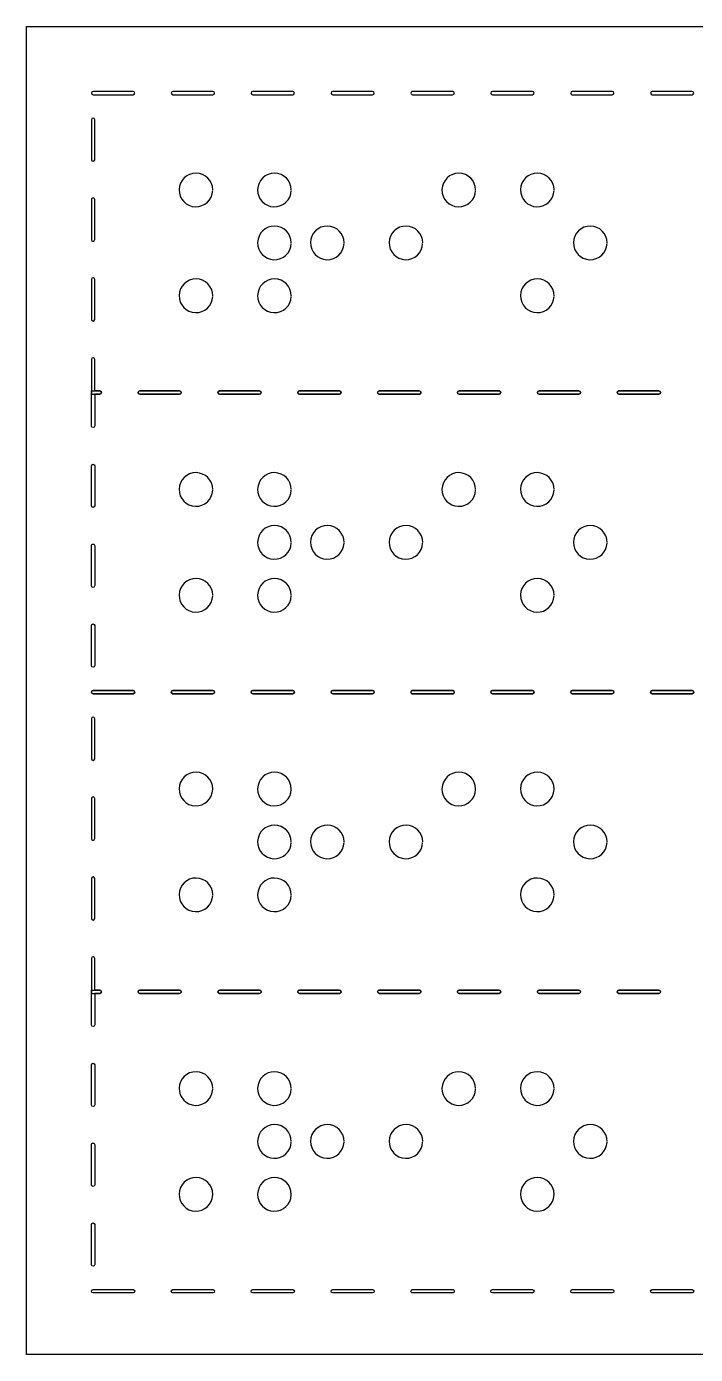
# Model space of a CAD drawing. Extents: x 0 to 168, y 0 to 80.
# Drawn here: x 0.1 to 40.3, y 0.1 to 79.9 of the extents above; entities that cross this region are included whole.
import ezdxf

# ---------------------------------------------------------------- set-up
doc = ezdxf.new("R2010")
doc.units = 0
doc.layers.add('Camada_1', color=7, linetype='CONTINUOUS')

msp = doc.modelspace()

# ---------------------------------------------------------------- linework, layer by layer
at = {"layer": 'Camada_1', "color": 7}
for points in [[(0.1, 79.900002), (167.9, 79.900002), (167.9, 0.1), (0.1, 0.1)], [(4.099622, 74.40037)], [(4.099622, 69.60154)], [(4.099622, 64.80076)], [(4.099621, 59.99996)], [(4.099609, 55.80079)], [(4.099609, 51)], [(4.099609, 46.19922)], [(4.099609, 41.4004)], [(4.099634, 38.40037)], [(4.099634, 33.60154)], [(4.099634, 28.80076)], [(4.099633, 23.99996)], [(4.099622, 19.8008)], [(4.099622, 15)], [(4.099622, 10.19922)], [(4.099622, 5.40039)]]:
    msp.add_lwpolyline(points, close=True, dxfattribs=at)
for points in [[(6.500013, 75.99998), (4.099622, 75.99998)], [(11.300794, 75.99998), (8.900404, 75.99998)], [(16.099622, 75.99998), (13.699232, 75.99998)], [(20.900404, 75.99998), (18.500013, 75.99998)], [(25.699232, 75.99998), (23.300794, 75.99998)], [(30.500013, 75.99998), (28.099622, 75.99998)], [(35.300794, 75.99998), (32.900404, 75.99998)], [(40.099622, 75.99998), (37.699232, 75.99998)], [(4.099622, 75.80078), (6.500013, 75.80078)], [(8.900404, 75.80078), (11.300794, 75.80078)], [(13.699232, 75.80078), (16.099622, 75.80078)], [(18.500013, 75.80078), (20.900404, 75.80078)], [(23.300794, 75.80078), (25.699232, 75.80078)], [(28.099622, 75.80078), (30.500013, 75.80078)], [(32.900404, 75.80078), (35.300794, 75.80078)], [(37.699232, 75.80078), (40.099622, 75.80078)], [(4.000012, 74.30077), (4.000012, 71.90038)], [(4.199232, 71.90038), (4.199232, 74.30077)], [(4.000012, 69.49998), (4.000012, 67.10154)], [(4.199232, 67.10154), (4.199232, 69.49998)], [(4.000012, 64.70116), (4.000012, 62.30077)], [(4.199232, 62.30077), (4.199232, 64.70116)], [(4.000012, 59.90038), (4.000012, 57.80077), (4.500012, 57.80077)], [(4.500012, 57.99997), (4.199231, 57.99997), (4.199231, 59.90036)], [(4, 55.90039), (4, 58), (4.5, 58)], [(4.5, 57.80078), (4.199219, 57.80078), (4.199219, 55.90039)], [(6.900391, 57.99998), (9.300781, 57.99998)], [(9.300781, 57.80078), (6.900391, 57.80078)], [(9.300794, 57.99998), (6.900404, 57.99998)], [(6.900404, 57.80078), (9.300794, 57.80078)], [(11.699219, 57.99998), (14.099609, 57.99998)], [(14.099609, 57.80078), (11.699219, 57.80078)], [(14.099622, 57.99998), (11.699232, 57.99998)], [(11.699232, 57.80078), (14.099622, 57.80078)], [(16.5, 58), (18.900391, 58)], [(18.900391, 57.8008), (16.5, 57.80078)], [(18.900404, 57.99998), (16.500013, 57.99998)], [(16.500013, 57.80078), (18.900404, 57.80078)], [(21.300781, 57.99998), (23.699219, 57.99998)], [(23.699219, 57.80078), (21.300781, 57.80078)], [(23.699232, 57.99998), (21.300794, 57.99998)], [(21.300794, 57.80078), (23.699232, 57.80078)], [(26.099609, 58), (28.5, 58)], [(28.5, 57.8008), (26.099609, 57.80078)], [(28.500013, 57.99998), (26.099622, 57.99998)], [(26.099622, 57.80078), (28.500013, 57.80078)], [(30.900391, 57.99998), (33.300781, 57.99998)], [(33.300781, 57.80078), (30.900391, 57.80078)], [(33.300794, 57.99998), (30.900404, 57.99998)], [(30.900404, 57.80078), (33.300794, 57.80078)], [(35.699219, 57.99998), (38.099609, 57.99998)], [(38.099609, 57.80078), (35.699219, 57.80078)], [(38.099622, 57.99998), (35.699232, 57.99998)], [(35.699232, 57.80078), (38.099622, 57.80078)], [(4, 51.09961), (4, 53.5)], [(4.199219, 53.5), (4.199219, 51.09961)], [(4, 46.30078), (4, 48.69922)], [(4.199219, 48.69922), (4.199219, 46.30078)], [(4, 41.5), (4, 43.90039)], [(4.199219, 43.90039), (4.199219, 41.5)], [(4.099609, 40), (6.5, 40)], [(6.500025, 39.99998), (4.099634, 39.99998)], [(8.900391, 39.99998), (11.300781, 39.99998)], [(11.300806, 39.99998), (8.900416, 39.99998)], [(13.699219, 39.99998), (16.099609, 39.99998)], [(16.099634, 39.99998), (13.699244, 39.99998)], [(18.5, 40), (20.900391, 40)], [(20.900416, 39.99998), (18.500025, 39.99998)], [(23.300781, 39.99998), (25.699219, 39.99998)], [(25.699244, 39.99998), (23.300806, 39.99998)], [(28.099609, 40), (30.5, 40)], [(30.500025, 39.99998), (28.099634, 39.99998)], [(32.900391, 39.99998), (35.300781, 39.99998)], [(35.300806, 39.99998), (32.900416, 39.99998)], [(37.699219, 39.99998), (40.099609, 39.99998)], [(40.099634, 39.99998), (37.699244, 39.99998)], [(6.5, 39.80078), (4.099609, 39.80078)], [(4.099634, 39.80078), (6.500025, 39.80078)], [(11.300781, 39.80078), (8.900391, 39.80078)], [(8.900416, 39.80078), (11.300806, 39.80078)], [(16.099609, 39.80078), (13.699219, 39.80078)], [(13.699244, 39.80078), (16.099634, 39.80078)], [(20.900391, 39.8008), (18.5, 39.80078)], [(18.500025, 39.80078), (20.900416, 39.80078)], [(25.699219, 39.80078), (23.300781, 39.80078)], [(23.300806, 39.80078), (25.699244, 39.80078)], [(30.5, 39.8008), (28.099609, 39.80078)], [(28.099634, 39.80078), (30.500025, 39.80078)], [(35.300781, 39.80078), (32.900391, 39.80078)], [(32.900416, 39.80078), (35.300806, 39.80078)], [(40.099609, 39.80078), (37.699219, 39.80078)], [(37.699244, 39.80078), (40.099634, 39.80078)], [(4.000024, 38.30077), (4.000024, 35.90038)], [(4.199244, 35.90038), (4.199244, 38.30077)], [(4.000024, 33.49998), (4.000024, 31.10154)], [(4.199244, 31.10154), (4.199244, 33.49998)], [(4.000024, 28.70116), (4.000024, 26.30077)], [(4.199244, 26.30077), (4.199244, 28.70116)], [(4.000024, 23.90038), (4.000024, 21.80077), (4.500024, 21.80077)], [(4.500024, 21.99997), (4.199243, 21.99997), (4.199243, 23.90036)], [(4.000012, 19.90038), (4.000012, 21.99999), (4.500012, 21.99999)], [(4.500012, 21.80079), (4.199231, 21.80079), (4.199231, 19.9004)], [(6.900403, 21.99998), (9.300793, 21.99998)], [(9.300793, 21.80078), (6.900403, 21.80078)], [(9.300806, 21.99998), (6.900416, 21.99998)], [(6.900416, 21.80078), (9.300806, 21.80078)], [(11.699231, 21.99998), (14.099621, 21.99998)], [(14.099621, 21.80078), (11.699231, 21.80078)], [(14.099634, 21.99998), (11.699244, 21.99998)], [(11.699244, 21.80078), (14.099634, 21.80078)], [(16.500012, 21.99998), (18.900403, 21.99998)], [(18.900403, 21.80078), (16.500012, 21.80078)], [(18.900416, 21.99998), (16.500025, 21.99998)], [(16.500025, 21.80078), (18.900416, 21.80078)], [(21.300793, 21.99998), (23.699231, 21.99998)], [(23.699231, 21.80078), (21.300793, 21.80078)], [(23.699244, 21.99998), (21.300806, 21.99998)], [(21.300806, 21.80078), (23.699244, 21.80078)], [(26.099621, 21.99998), (28.500012, 21.99998)], [(28.500012, 21.80078), (26.099621, 21.80078)], [(28.500025, 21.99998), (26.099634, 21.99998)], [(26.099634, 21.80078), (28.500025, 21.80078)], [(30.900403, 21.99998), (33.300793, 21.99998)], [(33.300793, 21.80078), (30.900403, 21.80078)], [(33.300806, 21.99998), (30.900416, 21.99998)], [(30.900416, 21.80078), (33.300806, 21.80078)], [(35.699231, 21.99998), (38.099621, 21.99998)], [(38.099621, 21.80078), (35.699231, 21.80078)], [(38.099634, 21.99998), (35.699244, 21.99998)], [(35.699244, 21.80078), (38.099634, 21.80078)], [(4.000012, 15.0996), (4.000012, 17.49999)], [(4.199231, 17.49999), (4.199231, 15.0996)], [(4.000012, 10.30078), (4.000012, 12.69922)], [(4.199231, 12.69922), (4.199231, 10.30078)], [(4.000012, 5.49999), (4.000012, 7.90038)], [(4.199231, 7.90038), (4.199231, 5.49999)], [(4.099622, 3.99998), (6.500012, 3.99998)], [(8.900403, 3.99998), (11.300793, 3.99998)], [(13.699231, 3.99998), (16.099621, 3.99998)], [(18.500012, 3.99998), (20.900403, 3.99998)], [(23.300793, 3.99998), (25.699231, 3.99998)], [(28.099621, 3.99998), (30.500012, 3.99998)], [(32.900403, 3.99998), (35.300793, 3.99998)], [(37.699231, 3.99998), (40.099621, 3.99998)], [(6.500012, 3.80078), (4.099622, 3.80078)], [(11.300793, 3.80078), (8.900403, 3.80078)], [(16.099621, 3.80078), (13.699231, 3.80078)], [(20.900403, 3.80078), (18.500012, 3.80078)], [(25.699231, 3.80078), (23.300793, 3.80078)], [(30.500012, 3.80078), (28.099621, 3.80078)], [(35.300793, 3.80078), (32.900403, 3.80078)], [(40.099621, 3.80078), (37.699231, 3.80078)]]:
    msp.add_lwpolyline(points, dxfattribs=at)
for points in [[(4.099622, 75.99998), (4.044702, 75.999766), (4.000231, 75.9553), (4.000012, 75.90038)], [(4.000012, 75.90038), (4.000231, 75.84546), (4.044702, 75.800994), (4.099622, 75.80078)], [(6.599623, 75.90038), (6.599404, 75.9553), (6.554934, 75.999766), (6.500013, 75.99998)], [(6.500013, 75.80078), (6.554934, 75.800994), (6.599404, 75.84546), (6.599623, 75.90038)], [(8.900404, 75.99998), (8.845484, 75.999766), (8.801013, 75.9553), (8.800794, 75.90038)], [(8.800794, 75.90038), (8.801013, 75.84546), (8.845484, 75.800994), (8.900404, 75.80078)], [(11.400404, 75.90038), (11.400185, 75.9553), (11.355715, 75.999766), (11.300794, 75.99998)], [(11.300794, 75.80078), (11.355715, 75.800994), (11.400185, 75.84546), (11.400404, 75.90038)], [(13.699232, 75.99998), (13.644312, 75.999766), (13.599841, 75.9553), (13.599622, 75.90038)], [(13.599622, 75.90038), (13.599841, 75.84546), (13.644312, 75.800994), (13.699232, 75.80078)], [(16.199232, 75.90038), (16.199013, 75.9553), (16.154542, 75.999766), (16.099622, 75.99998)], [(16.099622, 75.80078), (16.154542, 75.800994), (16.199013, 75.84546), (16.199232, 75.90038)], [(18.500013, 75.99998), (18.445093, 75.999766), (18.400622, 75.9553), (18.400403, 75.90038)], [(18.400403, 75.90038), (18.400622, 75.84546), (18.445093, 75.800994), (18.500013, 75.80078)], [(21.000014, 75.90038), (20.999795, 75.9553), (20.955324, 75.999766), (20.900404, 75.99998)], [(20.900404, 75.80078), (20.955324, 75.800994), (20.999795, 75.84546), (21.000014, 75.90038)], [(23.229214, 75.971389), (23.210133, 75.952677), (23.199336, 75.927105), (23.199232, 75.90038)], [(23.199232, 75.90038), (23.199336, 75.873655), (23.210133, 75.848083), (23.229214, 75.829371)], [(23.300794, 75.99998), (23.274072, 76.000398), (23.248295, 75.990102), (23.229214, 75.971389)], [(23.229214, 75.829371), (23.248295, 75.810658), (23.274072, 75.800362), (23.300794, 75.80078)], [(25.770812, 75.971389), (25.751731, 75.990102), (25.725954, 76.000398), (25.699232, 75.99998)], [(25.699232, 75.80078), (25.725954, 75.800362), (25.751731, 75.810658), (25.770812, 75.829371)], [(25.800794, 75.90038), (25.80069, 75.927105), (25.789893, 75.952677), (25.770812, 75.971389)], [(25.770812, 75.829371), (25.789893, 75.848083), (25.80069, 75.873655), (25.800794, 75.90038)], [(28.099622, 75.99998), (28.044702, 75.999766), (28.000231, 75.9553), (28.000012, 75.90038)], [(28.000012, 75.90038), (28.000231, 75.84546), (28.044702, 75.800994), (28.099622, 75.80078)], [(30.599623, 75.90038), (30.599404, 75.9553), (30.554933, 75.999766), (30.500013, 75.99998)], [(30.500013, 75.80078), (30.554933, 75.800994), (30.599404, 75.84546), (30.599623, 75.90038)], [(32.900404, 75.99998), (32.845484, 75.999766), (32.801013, 75.9553), (32.800794, 75.90038)], [(32.800794, 75.90038), (32.801013, 75.84546), (32.845484, 75.800994), (32.900404, 75.80078)], [(35.400404, 75.90038), (35.400185, 75.9553), (35.355714, 75.999766), (35.300794, 75.99998)], [(35.300794, 75.80078), (35.355714, 75.800994), (35.400185, 75.84546), (35.400404, 75.90038)], [(37.699232, 75.99998), (37.644312, 75.999766), (37.599841, 75.9553), (37.599622, 75.90038)], [(37.599622, 75.90038), (37.599841, 75.84546), (37.644312, 75.800994), (37.699232, 75.80078)], [(40.199232, 75.90038), (40.199013, 75.9553), (40.154542, 75.999766), (40.099622, 75.99998)], [(40.099622, 75.80078), (40.154542, 75.800994), (40.199013, 75.84546), (40.199232, 75.90038)], [(4.099622, 74.40037), (4.044702, 74.400156), (4.000231, 74.35569), (4.000012, 74.30077)], [(4.199232, 74.30077), (4.199013, 74.35569), (4.154543, 74.400156), (4.099622, 74.40037)], [(4.000012, 71.90038), (4.000231, 71.84546), (4.044702, 71.800994), (4.099622, 71.80078)], [(4.099622, 71.80078), (4.154543, 71.800994), (4.199013, 71.84546), (4.199232, 71.90038)], [(10.286598, 71.09176), (9.732707, 71.097021), (9.277993, 70.654299), (9.267491, 70.09953)], [(11.28674, 70.08035), (11.286742, 70.635219), (10.84049, 71.086499), (10.286598, 71.09176)], [(15.006642, 71.09176), (14.45275, 71.097021), (13.998036, 70.654299), (13.987535, 70.09953)], [(16.006783, 70.08035), (16.006786, 70.635219), (15.560534, 71.086499), (15.006642, 71.09176)], [(26.086584, 71.09176), (25.532693, 71.097021), (25.077979, 70.654299), (25.067477, 70.09953)], [(27.086726, 70.08035), (27.086729, 70.635219), (26.640476, 71.086499), (26.086584, 71.09176)], [(30.806599, 71.09176), (30.252708, 71.097021), (29.797994, 70.654299), (29.787492, 70.09953)], [(31.80674, 70.08035), (31.806743, 70.635219), (31.360491, 71.086499), (30.806599, 71.09176)], [(4.028607, 69.571563), (4.009893, 69.552482), (3.999595, 69.526703), (4.000012, 69.49998)], [(4.099622, 69.60154), (4.072896, 69.601439), (4.047322, 69.590644), (4.028607, 69.571563)], [(4.170637, 69.571563), (4.151923, 69.590644), (4.126349, 69.601439), (4.099622, 69.60154)], [(4.199232, 69.49998), (4.199649, 69.526703), (4.189352, 69.552482), (4.170637, 69.571563)], [(9.267491, 70.09953), (9.256988, 69.544763), (9.694617, 69.085091), (10.248308, 69.06931)], [(10.248308, 69.06931), (10.801998, 69.053529), (11.26501, 69.487532), (11.286013, 70.042)], [(13.987535, 70.09953), (13.977032, 69.544763), (14.41466, 69.085091), (14.968351, 69.06931)], [(14.968351, 69.06931), (15.522042, 69.053529), (15.985054, 69.487532), (16.006057, 70.042)], [(25.067477, 70.09953), (25.056974, 69.544762), (25.494603, 69.085091), (26.048294, 69.06931)], [(26.048294, 69.06931), (26.601985, 69.053529), (27.064997, 69.487532), (27.086, 70.042)], [(29.787492, 70.09953), (29.776989, 69.544763), (30.214618, 69.085091), (30.768308, 69.06931)], [(30.768308, 69.06931), (31.321999, 69.053529), (31.785011, 69.487532), (31.806014, 70.042)], [(15.006642, 67.91176), (14.45275, 67.917021), (13.998036, 67.474299), (13.987535, 66.91953)], [(16.006783, 66.90035), (16.006786, 67.455219), (15.560534, 67.906499), (15.006642, 67.91176)], [(18.186634, 67.91176), (17.632743, 67.917021), (17.178029, 67.474299), (17.167527, 66.91953)], [(19.186776, 66.90035), (19.186779, 67.455219), (18.740526, 67.906499), (18.186634, 67.91176)], [(22.906592, 67.91176), (22.352701, 67.917021), (21.897987, 67.474299), (21.887485, 66.91953)], [(23.906733, 66.90035), (23.906736, 67.455219), (23.460484, 67.906499), (22.906592, 67.91176)], [(33.986584, 67.91176), (33.432693, 67.917021), (32.977979, 67.474299), (32.967477, 66.91953)], [(34.986725, 66.90035), (34.986728, 67.455219), (34.540476, 67.906499), (33.986584, 67.91176)], [(4.000012, 67.10154), (3.999595, 67.074817), (4.009893, 67.049038), (4.028607, 67.029957)], [(4.170637, 67.029957), (4.189352, 67.049038), (4.199649, 67.074817), (4.199232, 67.10154)], [(4.028607, 67.029957), (4.047322, 67.010876), (4.072896, 67.000081), (4.099622, 66.99998)], [(4.099622, 66.99998), (4.126349, 67.000081), (4.151923, 67.010876), (4.170637, 67.029957)], [(13.987535, 66.91953), (13.977032, 66.364763), (14.41466, 65.905091), (14.968351, 65.88931)], [(14.968351, 65.88931), (15.522042, 65.873529), (15.985054, 66.307532), (16.006057, 66.862)], [(17.167527, 66.91953), (17.157024, 66.364762), (17.594653, 65.905091), (18.148344, 65.88931)], [(18.148344, 65.88931), (18.702035, 65.873529), (19.165047, 66.307532), (19.18605, 66.862)], [(21.887485, 66.91953), (21.876982, 66.364763), (22.314611, 65.905091), (22.868301, 65.88931)], [(22.868301, 65.88931), (23.421992, 65.873529), (23.885004, 66.307532), (23.906007, 66.862)], [(32.967477, 66.91953), (32.956974, 66.364763), (33.394603, 65.905091), (33.948293, 65.88931)], [(33.948293, 65.88931), (34.501984, 65.873529), (34.964996, 66.307532), (34.985999, 66.862)], [(4.099622, 64.80076), (4.044702, 64.800546), (4.000231, 64.75608), (4.000012, 64.70116)], [(4.199232, 64.70116), (4.199013, 64.75608), (4.154543, 64.800546), (4.099622, 64.80076)], [(10.286598, 64.73175), (9.732707, 64.737011), (9.277993, 64.294289), (9.267491, 63.73952)], [(11.28674, 63.72034), (11.286742, 64.275209), (10.84049, 64.726489), (10.286598, 64.73175)], [(15.006642, 64.73175), (14.45275, 64.737011), (13.998036, 64.294289), (13.987535, 63.73952)], [(16.006783, 63.72034), (16.006786, 64.275209), (15.560534, 64.726489), (15.006642, 64.73175)], [(30.806599, 64.73175), (30.252708, 64.737011), (29.797994, 64.294289), (29.787492, 63.73952)], [(31.80674, 63.72034), (31.806743, 64.275209), (31.360491, 64.726489), (30.806599, 64.73175)], [(9.267491, 63.73952), (9.256988, 63.184753), (9.694617, 62.725081), (10.248308, 62.7093)], [(10.248308, 62.7093), (10.801998, 62.693519), (11.26501, 63.127522), (11.286013, 63.68199)], [(13.987535, 63.73952), (13.977032, 63.184753), (14.41466, 62.725081), (14.968351, 62.7093)], [(14.968351, 62.7093), (15.522042, 62.693519), (15.985054, 63.127522), (16.006057, 63.68199)], [(29.787492, 63.73952), (29.776989, 63.184753), (30.214618, 62.725081), (30.768308, 62.7093)], [(30.768308, 62.7093), (31.321999, 62.693519), (31.785011, 63.127522), (31.806014, 63.68199)], [(4.000012, 62.30077), (4.000231, 62.24585), (4.044702, 62.201384), (4.099622, 62.20117)], [(4.099622, 62.20117), (4.154543, 62.201384), (4.199013, 62.24585), (4.199232, 62.30077)], [(4.099622, 59.99998), (4.044702, 59.999766), (4.000231, 59.9553), (4.000012, 59.90038)], [(4.199231, 59.90036), (4.199012, 59.95528), (4.154542, 59.999746), (4.099621, 59.99996)], [(4.5, 58), (4.55492, 57.999786), (4.59939, 57.95532), (4.599609, 57.9004)], [(4.599609, 57.9004), (4.599401, 57.845472), (4.554928, 57.800994), (4.5, 57.80078)], [(4.599622, 57.90037), (4.599403, 57.95529), (4.554933, 57.999756), (4.500012, 57.99997)], [(4.500012, 57.80077), (4.554933, 57.800984), (4.599403, 57.84545), (4.599622, 57.90037)], [(6.800782, 57.90038), (6.801001, 57.9553), (6.845471, 57.999766), (6.900391, 57.99998)], [(6.900391, 57.80078), (6.845471, 57.800994), (6.801001, 57.84546), (6.800782, 57.90038)], [(6.900404, 57.99998), (6.845484, 57.999766), (6.801013, 57.9553), (6.800794, 57.90038)], [(6.800794, 57.90038), (6.801013, 57.84546), (6.845484, 57.800994), (6.900404, 57.80078)], [(9.300781, 57.99998), (9.355701, 57.999766), (9.400171, 57.9553), (9.40039, 57.90038)], [(9.40039, 57.90038), (9.400171, 57.84546), (9.355701, 57.800994), (9.300781, 57.80078)], [(9.400404, 57.90038), (9.400185, 57.9553), (9.355715, 57.999766), (9.300794, 57.99998)], [(9.300794, 57.80078), (9.355715, 57.800994), (9.400185, 57.84546), (9.400404, 57.90038)], [(11.59961, 57.90038), (11.599829, 57.9553), (11.644299, 57.999766), (11.699219, 57.99998)], [(11.699219, 57.80078), (11.644299, 57.800994), (11.599829, 57.84546), (11.59961, 57.90038)], [(11.699232, 57.99998), (11.644312, 57.999766), (11.599841, 57.9553), (11.599622, 57.90038)], [(11.599622, 57.90038), (11.599841, 57.84546), (11.644312, 57.800994), (11.699232, 57.80078)], [(14.099609, 57.99998), (14.154529, 57.999766), (14.199, 57.9553), (14.199219, 57.90038)], [(14.199219, 57.90038), (14.199, 57.84546), (14.154529, 57.800994), (14.099609, 57.80078)], [(14.199232, 57.90038), (14.199013, 57.9553), (14.154542, 57.999766), (14.099622, 57.99998)], [(14.099622, 57.80078), (14.154542, 57.800994), (14.199013, 57.84546), (14.199232, 57.90038)], [(16.40039, 57.90038), (16.400598, 57.955308), (16.445072, 57.999786), (16.5, 58)], [(16.5, 57.80078), (16.44508, 57.800994), (16.400609, 57.84546), (16.40039, 57.90038)], [(16.500013, 57.99998), (16.445093, 57.999766), (16.400622, 57.9553), (16.400403, 57.90038)], [(16.400403, 57.90038), (16.400622, 57.84546), (16.445093, 57.800994), (16.500013, 57.80078)], [(18.900391, 58), (18.955311, 57.999786), (18.999782, 57.95532), (19.000001, 57.9004)], [(19.000001, 57.9004), (18.999782, 57.84548), (18.955311, 57.801014), (18.900391, 57.8008)], [(19.000014, 57.90038), (18.999795, 57.9553), (18.955324, 57.999766), (18.900404, 57.99998)], [(18.900404, 57.80078), (18.955324, 57.800994), (18.999795, 57.84546), (19.000014, 57.90038)], [(21.199219, 57.90038), (21.199323, 57.927105), (21.21012, 57.952677), (21.229201, 57.971389)], [(21.229201, 57.829371), (21.21012, 57.848083), (21.199323, 57.873655), (21.199219, 57.90038)], [(21.229214, 57.971389), (21.210133, 57.952677), (21.199336, 57.927105), (21.199232, 57.90038)], [(21.199232, 57.90038), (21.199336, 57.873655), (21.210133, 57.848083), (21.229214, 57.829371)], [(21.229201, 57.971389), (21.248282, 57.990102), (21.274059, 58.000398), (21.300781, 57.99998)], [(21.300781, 57.80078), (21.274059, 57.800362), (21.248282, 57.810658), (21.229201, 57.829371)], [(21.300794, 57.99998), (21.274072, 58.000398), (21.248295, 57.990102), (21.229214, 57.971389)], [(21.229214, 57.829371), (21.248295, 57.810658), (21.274072, 57.800362), (21.300794, 57.80078)], [(23.699219, 57.99998), (23.725941, 58.000398), (23.751718, 57.990102), (23.770799, 57.971389)], [(23.770799, 57.829371), (23.751718, 57.810658), (23.725941, 57.800362), (23.699219, 57.80078)], [(23.770812, 57.971389), (23.751731, 57.990102), (23.725954, 58.000398), (23.699232, 57.99998)], [(23.699232, 57.80078), (23.725954, 57.800362), (23.751731, 57.810658), (23.770812, 57.829371)], [(23.770799, 57.971389), (23.78988, 57.952677), (23.800677, 57.927105), (23.800781, 57.90038)], [(23.800781, 57.90038), (23.800677, 57.873655), (23.78988, 57.848083), (23.770799, 57.829371)], [(23.800794, 57.90038), (23.80069, 57.927105), (23.789893, 57.952677), (23.770812, 57.971389)], [(23.770812, 57.829371), (23.789893, 57.848083), (23.80069, 57.873655), (23.800794, 57.90038)], [(26, 57.90039), (26.000214, 57.955314), (26.044685, 57.999786), (26.099609, 58)], [(26.099609, 57.80078), (26.044685, 57.800994), (26.000214, 57.845466), (26, 57.90039)], [(26.099622, 57.99998), (26.044702, 57.999766), (26.000231, 57.9553), (26.000012, 57.90038)], [(26.000012, 57.90038), (26.000231, 57.84546), (26.044702, 57.800994), (26.099622, 57.80078)], [(28.5, 58), (28.55492, 57.999786), (28.599391, 57.95532), (28.59961, 57.9004)], [(28.59961, 57.9004), (28.599391, 57.84548), (28.55492, 57.801014), (28.5, 57.8008)], [(28.599623, 57.90038), (28.599404, 57.9553), (28.554933, 57.999766), (28.500013, 57.99998)], [(28.500013, 57.80078), (28.554933, 57.800994), (28.599404, 57.84546), (28.599623, 57.90038)], [(30.800781, 57.90038), (30.801, 57.9553), (30.845471, 57.999766), (30.900391, 57.99998)], [(30.900391, 57.80078), (30.845471, 57.800994), (30.801, 57.84546), (30.800781, 57.90038)], [(30.900404, 57.99998), (30.845484, 57.999766), (30.801013, 57.9553), (30.800794, 57.90038)], [(30.800794, 57.90038), (30.801013, 57.84546), (30.845484, 57.800994), (30.900404, 57.80078)], [(33.300781, 57.99998), (33.355701, 57.999766), (33.400172, 57.9553), (33.400391, 57.90038)], [(33.400391, 57.90038), (33.400172, 57.84546), (33.355701, 57.800994), (33.300781, 57.80078)], [(33.400404, 57.90038), (33.400185, 57.9553), (33.355714, 57.999766), (33.300794, 57.99998)], [(33.300794, 57.80078), (33.355714, 57.800994), (33.400185, 57.84546), (33.400404, 57.90038)], [(35.599609, 57.90038), (35.599828, 57.9553), (35.644299, 57.999766), (35.699219, 57.99998)], [(35.699219, 57.80078), (35.644299, 57.800994), (35.599828, 57.84546), (35.599609, 57.90038)], [(35.699232, 57.99998), (35.644312, 57.999766), (35.599841, 57.9553), (35.599622, 57.90038)], [(35.599622, 57.90038), (35.599841, 57.84546), (35.644312, 57.800994), (35.699232, 57.80078)], [(38.099609, 57.99998), (38.154529, 57.999766), (38.199, 57.9553), (38.199219, 57.90038)], [(38.199219, 57.90038), (38.199, 57.84546), (38.154529, 57.800994), (38.099609, 57.80078)], [(38.199232, 57.90038), (38.199013, 57.9553), (38.154542, 57.999766), (38.099622, 57.99998)], [(38.099622, 57.80078), (38.154542, 57.800994), (38.199013, 57.84546), (38.199232, 57.90038)], [(4.099609, 55.80078), (4.044685, 55.800994), (4.000214, 55.845466), (4, 55.90039)], [(4.199219, 55.90039), (4.198999, 55.84547), (4.15453, 55.801004), (4.099609, 55.80079)], [(4, 53.5), (4.000219, 53.55492), (4.044689, 53.599386), (4.099609, 53.5996)], [(4.099609, 53.5996), (4.15453, 53.599386), (4.198999, 53.55492), (4.199219, 53.5)], [(10.286585, 53.09181), (9.732693, 53.097071), (9.277979, 52.654349), (9.267478, 52.09958)], [(11.286726, 52.0804), (11.286729, 52.635269), (10.840477, 53.086549), (10.286585, 53.09181)], [(15.006629, 53.09181), (14.452737, 53.097071), (13.998023, 52.654349), (13.987522, 52.09958)], [(16.00677, 52.0804), (16.006772, 52.635269), (15.560521, 53.086549), (15.006629, 53.09181)], [(26.086571, 53.09181), (25.532679, 53.097071), (25.077965, 52.654349), (25.067464, 52.09958)], [(27.086713, 52.0804), (27.086715, 52.635269), (26.640463, 53.086549), (26.086571, 53.09181)], [(30.806586, 53.09181), (30.252694, 53.097071), (29.79798, 52.654349), (29.787479, 52.09958)], [(31.806727, 52.0804), (31.806729, 52.635269), (31.360478, 53.086549), (30.806586, 53.09181)], [(9.267478, 52.09958), (9.256975, 51.544813), (9.694604, 51.085141), (10.248294, 51.06936)], [(10.248294, 51.06936), (10.801985, 51.053579), (11.264997, 51.487582), (11.286, 52.04205)], [(13.987522, 52.09958), (13.977019, 51.544813), (14.414647, 51.085141), (14.968338, 51.06936)], [(14.968338, 51.06936), (15.522029, 51.053579), (15.985041, 51.487582), (16.006044, 52.04205)], [(25.067464, 52.09958), (25.056961, 51.544812), (25.49459, 51.085141), (26.048281, 51.06936)], [(26.048281, 51.06936), (26.601972, 51.053579), (27.064984, 51.487582), (27.085987, 52.04205)], [(29.787479, 52.09958), (29.776976, 51.544813), (30.214604, 51.085141), (30.768295, 51.06936)], [(30.768295, 51.06936), (31.321986, 51.053579), (31.784998, 51.487582), (31.806001, 52.04205)], [(4.099609, 51), (4.044685, 51.000214), (4.000214, 51.044686), (4, 51.09961)], [(4.199219, 51.09961), (4.199005, 51.044686), (4.154533, 51.000214), (4.099609, 51)], [(15.006629, 49.91181), (14.452737, 49.917071), (13.998023, 49.474349), (13.987522, 48.91958)], [(16.00677, 48.9004), (16.006772, 49.455269), (15.560521, 49.906549), (15.006629, 49.91181)], [(18.186621, 49.91181), (17.632729, 49.917071), (17.178015, 49.474349), (17.167514, 48.91958)], [(19.186763, 48.9004), (19.186765, 49.455269), (18.740513, 49.906549), (18.186621, 49.91181)], [(22.906579, 49.91181), (22.352687, 49.917071), (21.897973, 49.474349), (21.887472, 48.91958)], [(23.90672, 48.9004), (23.906722, 49.455269), (23.460471, 49.906549), (22.906579, 49.91181)], [(33.986571, 49.91181), (33.432679, 49.917071), (32.977965, 49.474349), (32.967464, 48.91958)], [(34.986712, 48.9004), (34.986714, 49.455269), (34.540463, 49.906549), (33.986571, 49.91181)], [(4, 48.69922), (3.999583, 48.725943), (4.00988, 48.751722), (4.028595, 48.770802)], [(4.028595, 48.770802), (4.047309, 48.789883), (4.072883, 48.800679), (4.099609, 48.80078)], [(4.099609, 48.80078), (4.126336, 48.800679), (4.151909, 48.789883), (4.170624, 48.770802)], [(4.170624, 48.770802), (4.189338, 48.751722), (4.199636, 48.725943), (4.199219, 48.69922)], [(13.987522, 48.91958), (13.977019, 48.364813), (14.414647, 47.905141), (14.968338, 47.88936)], [(14.968338, 47.88936), (15.522029, 47.873579), (15.985041, 48.307582), (16.006044, 48.86205)], [(17.167514, 48.91958), (17.157011, 48.364812), (17.59464, 47.905141), (18.148331, 47.88936)], [(18.148331, 47.88936), (18.702022, 47.873579), (19.165034, 48.307582), (19.186037, 48.86205)], [(21.887472, 48.91958), (21.876969, 48.364813), (22.314597, 47.905141), (22.868288, 47.88936)], [(22.868288, 47.88936), (23.421979, 47.873579), (23.884991, 48.307582), (23.905994, 48.86205)], [(32.967464, 48.91958), (32.956961, 48.364813), (33.394589, 47.905141), (33.94828, 47.88936)], [(33.94828, 47.88936), (34.501971, 47.873579), (34.964983, 48.307582), (34.985986, 48.86205)], [(4.028595, 46.229198), (4.00988, 46.248278), (3.999583, 46.274057), (4, 46.30078)], [(4.199219, 46.30078), (4.199636, 46.274057), (4.189338, 46.248278), (4.170624, 46.229198)], [(10.286585, 46.7318), (9.732693, 46.737061), (9.277979, 46.294339), (9.267478, 45.73957)], [(11.286726, 45.72039), (11.286729, 46.275259), (10.840477, 46.726539), (10.286585, 46.7318)], [(15.006629, 46.7318), (14.452737, 46.737061), (13.998023, 46.294339), (13.987522, 45.73957)], [(16.00677, 45.72039), (16.006772, 46.275259), (15.560521, 46.726539), (15.006629, 46.7318)], [(30.806586, 46.7318), (30.252694, 46.737061), (29.79798, 46.294339), (29.787479, 45.73957)], [(31.806727, 45.72039), (31.806729, 46.275259), (31.360478, 46.726539), (30.806586, 46.7318)], [(4.099609, 46.19922), (4.072883, 46.199321), (4.047309, 46.210117), (4.028595, 46.229198)], [(4.170624, 46.229198), (4.151909, 46.210117), (4.126336, 46.199321), (4.099609, 46.19922)], [(9.267478, 45.73957), (9.256975, 45.184803), (9.694604, 44.725131), (10.248294, 44.70935)], [(10.248294, 44.70935), (10.801985, 44.693569), (11.264997, 45.127572), (11.286, 45.68204)], [(13.987522, 45.73957), (13.977019, 45.184803), (14.414647, 44.725131), (14.968338, 44.70935)], [(14.968338, 44.70935), (15.522029, 44.693569), (15.985041, 45.127572), (16.006044, 45.68204)], [(29.787479, 45.73957), (29.776976, 45.184803), (30.214604, 44.725131), (30.768295, 44.70935)], [(30.768295, 44.70935), (31.321986, 44.693569), (31.784998, 45.127572), (31.806001, 45.68204)], [(4, 43.90039), (4.000219, 43.95531), (4.044689, 43.999776), (4.099609, 43.99999)], [(4.099609, 43.99999), (4.15453, 43.999776), (4.198999, 43.95531), (4.199219, 43.90039)], [(4.099609, 41.40039), (4.044685, 41.400604), (4.000214, 41.445076), (4, 41.5)], [(4.199219, 41.5), (4.198999, 41.44508), (4.15453, 41.400614), (4.099609, 41.4004)], [(4, 39.90039), (4.000214, 39.955314), (4.044685, 39.999786), (4.099609, 40)], [(4.099609, 39.80078), (4.044685, 39.800994), (4.000214, 39.845466), (4, 39.90039)], [(4.099634, 39.99998), (4.044714, 39.999766), (4.000244, 39.9553), (4.000024, 39.90038)], [(4.000024, 39.90038), (4.000244, 39.84546), (4.044714, 39.800994), (4.099634, 39.80078)], [(6.5, 40), (6.55492, 39.999786), (6.59939, 39.95532), (6.599609, 39.9004)], [(6.599609, 39.9004), (6.599401, 39.845472), (6.554928, 39.800994), (6.5, 39.80078)], [(6.599635, 39.90038), (6.599416, 39.9553), (6.554946, 39.999766), (6.500025, 39.99998)], [(6.500025, 39.80078), (6.554946, 39.800994), (6.599416, 39.84546), (6.599635, 39.90038)], [(8.800782, 39.90038), (8.801001, 39.9553), (8.845471, 39.999766), (8.900391, 39.99998)], [(8.900391, 39.80078), (8.845471, 39.800994), (8.801001, 39.84546), (8.800782, 39.90038)], [(8.900416, 39.99998), (8.845496, 39.999766), (8.801026, 39.9553), (8.800806, 39.90038)], [(8.800806, 39.90038), (8.801026, 39.84546), (8.845496, 39.800994), (8.900416, 39.80078)], [(11.300781, 39.99998), (11.355701, 39.999766), (11.400171, 39.9553), (11.40039, 39.90038)], [(11.40039, 39.90038), (11.400171, 39.84546), (11.355701, 39.800994), (11.300781, 39.80078)], [(11.400416, 39.90038), (11.400197, 39.9553), (11.355727, 39.999766), (11.300806, 39.99998)], [(11.300806, 39.80078), (11.355727, 39.800994), (11.400197, 39.84546), (11.400416, 39.90038)], [(13.59961, 39.90038), (13.599829, 39.9553), (13.644299, 39.999766), (13.699219, 39.99998)], [(13.699219, 39.80078), (13.644299, 39.800994), (13.599829, 39.84546), (13.59961, 39.90038)], [(13.699244, 39.99998), (13.644324, 39.999766), (13.599854, 39.9553), (13.599634, 39.90038)], [(13.599634, 39.90038), (13.599854, 39.84546), (13.644324, 39.800994), (13.699244, 39.80078)], [(16.099609, 39.99998), (16.154529, 39.999766), (16.199, 39.9553), (16.199219, 39.90038)], [(16.199219, 39.90038), (16.199, 39.84546), (16.154529, 39.800994), (16.099609, 39.80078)], [(16.199244, 39.90038), (16.199025, 39.9553), (16.154554, 39.999766), (16.099634, 39.99998)], [(16.099634, 39.80078), (16.154554, 39.800994), (16.199025, 39.84546), (16.199244, 39.90038)], [(18.40039, 39.90038), (18.400598, 39.955308), (18.445072, 39.999786), (18.5, 40)], [(18.5, 39.80078), (18.44508, 39.800994), (18.400609, 39.84546), (18.40039, 39.90038)], [(18.500025, 39.99998), (18.445105, 39.999766), (18.400634, 39.9553), (18.400415, 39.90038)], [(18.400415, 39.90038), (18.400634, 39.84546), (18.445105, 39.800994), (18.500025, 39.80078)], [(20.900391, 40), (20.955311, 39.999786), (20.999782, 39.95532), (21.000001, 39.9004)], [(21.000001, 39.9004), (20.999782, 39.84548), (20.955311, 39.801014), (20.900391, 39.8008)], [(21.000026, 39.90038), (20.999807, 39.9553), (20.955336, 39.999766), (20.900416, 39.99998)], [(20.900416, 39.80078), (20.955336, 39.800994), (20.999807, 39.84546), (21.000026, 39.90038)], [(23.199219, 39.90038), (23.199323, 39.927105), (23.21012, 39.952677), (23.229201, 39.971389)], [(23.229201, 39.829371), (23.21012, 39.848083), (23.199323, 39.873655), (23.199219, 39.90038)], [(23.229226, 39.971389), (23.210145, 39.952677), (23.199348, 39.927105), (23.199244, 39.90038)], [(23.199244, 39.90038), (23.199348, 39.873655), (23.210145, 39.848083), (23.229226, 39.829371)], [(23.229201, 39.971389), (23.248282, 39.990102), (23.274059, 40.000398), (23.300781, 39.99998)], [(23.300806, 39.99998), (23.274084, 40.000398), (23.248307, 39.990102), (23.229226, 39.971389)], [(25.699219, 39.99998), (25.725941, 40.000398), (25.751718, 39.990102), (25.770799, 39.971389)], [(25.770824, 39.971389), (25.751743, 39.990102), (25.725966, 40.000398), (25.699244, 39.99998)], [(25.770799, 39.971389), (25.78988, 39.952677), (25.800677, 39.927105), (25.800781, 39.90038)], [(25.800781, 39.90038), (25.800677, 39.873655), (25.78988, 39.848083), (25.770799, 39.829371)], [(25.800806, 39.90038), (25.800702, 39.927105), (25.789905, 39.952677), (25.770824, 39.971389)], [(25.770824, 39.829371), (25.789905, 39.848083), (25.800702, 39.873655), (25.800806, 39.90038)], [(28, 39.90039), (28.000214, 39.955314), (28.044685, 39.999786), (28.099609, 40)], [(28.099609, 39.80078), (28.044685, 39.800994), (28.000214, 39.845466), (28, 39.90039)], [(28.099634, 39.99998), (28.044714, 39.999766), (28.000243, 39.9553), (28.000024, 39.90038)], [(28.000024, 39.90038), (28.000243, 39.84546), (28.044714, 39.800994), (28.099634, 39.80078)], [(30.5, 40), (30.55492, 39.999786), (30.599391, 39.95532), (30.59961, 39.9004)], [(30.59961, 39.9004), (30.599391, 39.84548), (30.55492, 39.801014), (30.5, 39.8008)], [(30.599635, 39.90038), (30.599416, 39.9553), (30.554945, 39.999766), (30.500025, 39.99998)], [(30.500025, 39.80078), (30.554945, 39.800994), (30.599416, 39.84546), (30.599635, 39.90038)], [(32.800781, 39.90038), (32.801, 39.9553), (32.845471, 39.999766), (32.900391, 39.99998)], [(32.900391, 39.80078), (32.845471, 39.800994), (32.801, 39.84546), (32.800781, 39.90038)], [(32.900416, 39.99998), (32.845496, 39.999766), (32.801025, 39.9553), (32.800806, 39.90038)], [(32.800806, 39.90038), (32.801025, 39.84546), (32.845496, 39.800994), (32.900416, 39.80078)], [(35.300781, 39.99998), (35.355701, 39.999766), (35.400172, 39.9553), (35.400391, 39.90038)], [(35.400391, 39.90038), (35.400172, 39.84546), (35.355701, 39.800994), (35.300781, 39.80078)], [(35.400416, 39.90038), (35.400197, 39.9553), (35.355726, 39.999766), (35.300806, 39.99998)], [(35.300806, 39.80078), (35.355726, 39.800994), (35.400197, 39.84546), (35.400416, 39.90038)], [(37.599609, 39.90038), (37.599828, 39.9553), (37.644299, 39.999766), (37.699219, 39.99998)], [(37.699219, 39.80078), (37.644299, 39.800994), (37.599828, 39.84546), (37.599609, 39.90038)], [(37.699244, 39.99998), (37.644324, 39.999766), (37.599853, 39.9553), (37.599634, 39.90038)], [(37.599634, 39.90038), (37.599853, 39.84546), (37.644324, 39.800994), (37.699244, 39.80078)], [(40.099609, 39.99998), (40.154529, 39.999766), (40.199, 39.9553), (40.199219, 39.90038)], [(40.199219, 39.90038), (40.199, 39.84546), (40.154529, 39.800994), (40.099609, 39.80078)], [(40.199244, 39.90038), (40.199025, 39.9553), (40.154554, 39.999766), (40.099634, 39.99998)], [(40.099634, 39.80078), (40.154554, 39.800994), (40.199025, 39.84546), (40.199244, 39.90038)], [(23.300781, 39.80078), (23.274059, 39.800362), (23.248282, 39.810658), (23.229201, 39.829371)], [(23.229226, 39.829371), (23.248307, 39.810658), (23.274084, 39.800362), (23.300806, 39.80078)], [(25.770799, 39.829371), (25.751718, 39.810658), (25.725941, 39.800362), (25.699219, 39.80078)], [(25.699244, 39.80078), (25.725966, 39.800362), (25.751743, 39.810658), (25.770824, 39.829371)], [(4.099634, 38.40037), (4.044714, 38.400156), (4.000244, 38.35569), (4.000024, 38.30077)], [(4.199244, 38.30077), (4.199025, 38.35569), (4.154555, 38.400156), (4.099634, 38.40037)], [(4.000024, 35.90038), (4.000244, 35.84546), (4.044714, 35.800994), (4.099634, 35.80078)], [(4.099634, 35.80078), (4.154555, 35.800994), (4.199025, 35.84546), (4.199244, 35.90038)], [(10.28661, 35.09176), (9.732719, 35.097021), (9.278005, 34.654299), (9.267503, 34.09953)], [(11.286752, 34.08035), (11.286754, 34.635219), (10.840502, 35.086499), (10.28661, 35.09176)], [(15.006654, 35.09176), (14.452763, 35.097021), (13.998048, 34.654299), (13.987547, 34.09953)], [(16.006795, 34.08035), (16.006798, 34.635219), (15.560546, 35.086499), (15.006654, 35.09176)], [(26.086596, 35.09176), (25.532705, 35.097021), (25.077991, 34.654299), (25.067489, 34.09953)], [(27.086738, 34.08035), (27.086741, 34.635219), (26.640489, 35.086499), (26.086596, 35.09176)], [(30.806611, 35.09176), (30.25272, 35.097021), (29.798006, 34.654299), (29.787504, 34.09953)], [(31.806752, 34.08035), (31.806755, 34.635219), (31.360503, 35.086499), (30.806611, 35.09176)], [(4.028619, 33.571563), (4.009905, 33.552482), (3.999607, 33.526703), (4.000024, 33.49998)], [(4.099634, 33.60154), (4.072908, 33.601439), (4.047334, 33.590644), (4.028619, 33.571563)], [(4.170649, 33.571563), (4.151935, 33.590644), (4.126361, 33.601439), (4.099634, 33.60154)], [(4.199244, 33.49998), (4.199662, 33.526703), (4.189364, 33.552482), (4.170649, 33.571563)], [(9.267503, 34.09953), (9.257001, 33.544763), (9.694629, 33.085091), (10.24832, 33.06931)], [(10.24832, 33.06931), (10.802011, 33.053529), (11.265023, 33.487532), (11.286026, 34.042)], [(13.987547, 34.09953), (13.977044, 33.544763), (14.414673, 33.085091), (14.968363, 33.06931)], [(14.968363, 33.06931), (15.522054, 33.053529), (15.985066, 33.487532), (16.006069, 34.042)], [(25.067489, 34.09953), (25.056987, 33.544762), (25.494615, 33.085091), (26.048306, 33.06931)], [(26.048306, 33.06931), (26.601997, 33.053529), (27.065009, 33.487532), (27.086012, 34.042)], [(29.787504, 34.09953), (29.777002, 33.544763), (30.21463, 33.085091), (30.76832, 33.06931)], [(30.76832, 33.06931), (31.322011, 33.053529), (31.785023, 33.487532), (31.806026, 34.042)], [(15.006654, 31.91176), (14.452763, 31.917021), (13.998048, 31.474299), (13.987547, 30.91953)], [(16.006795, 30.90035), (16.006798, 31.455219), (15.560546, 31.906499), (15.006654, 31.91176)], [(18.186646, 31.91176), (17.632755, 31.917021), (17.178041, 31.474299), (17.167539, 30.91953)], [(19.186788, 30.90035), (19.186791, 31.455219), (18.740539, 31.906499), (18.186646, 31.91176)], [(22.906604, 31.91176), (22.352713, 31.917021), (21.897999, 31.474299), (21.887497, 30.91953)], [(23.906745, 30.90035), (23.906748, 31.455219), (23.460496, 31.906499), (22.906604, 31.91176)], [(33.986596, 31.91176), (33.432705, 31.917021), (32.977991, 31.474299), (32.967489, 30.91953)], [(34.986737, 30.90035), (34.98674, 31.455219), (34.540488, 31.906499), (33.986596, 31.91176)], [(4.000024, 31.10154), (3.999607, 31.074817), (4.009905, 31.049038), (4.028619, 31.029957)], [(4.028619, 31.029957), (4.047334, 31.010876), (4.072908, 31.000081), (4.099634, 30.99998)], [(4.099634, 30.99998), (4.126361, 31.000081), (4.151935, 31.010876), (4.170649, 31.029957)], [(4.170649, 31.029957), (4.189364, 31.049038), (4.199662, 31.074817), (4.199244, 31.10154)], [(13.987547, 30.91953), (13.977044, 30.364763), (14.414673, 29.905091), (14.968363, 29.88931)], [(14.968363, 29.88931), (15.522054, 29.873529), (15.985066, 30.307532), (16.006069, 30.862)], [(17.167539, 30.91953), (17.157037, 30.364762), (17.594665, 29.905091), (18.148356, 29.88931)], [(18.148356, 29.88931), (18.702047, 29.873529), (19.165059, 30.307532), (19.186062, 30.862)], [(21.887497, 30.91953), (21.876995, 30.364763), (22.314623, 29.905091), (22.868313, 29.88931)], [(22.868313, 29.88931), (23.422004, 29.873529), (23.885016, 30.307532), (23.906019, 30.862)], [(32.967489, 30.91953), (32.956987, 30.364763), (33.394615, 29.905091), (33.948305, 29.88931)], [(33.948305, 29.88931), (34.501996, 29.873529), (34.965008, 30.307532), (34.986011, 30.862)], [(4.099634, 28.80076), (4.044714, 28.800546), (4.000244, 28.75608), (4.000024, 28.70116)], [(4.199244, 28.70116), (4.199025, 28.75608), (4.154555, 28.800546), (4.099634, 28.80076)], [(10.28661, 28.73175), (9.732719, 28.737011), (9.278005, 28.294289), (9.267503, 27.73952)], [(11.286752, 27.72034), (11.286754, 28.275209), (10.840502, 28.726489), (10.28661, 28.73175)], [(15.006654, 28.73175), (14.452763, 28.737011), (13.998048, 28.294289), (13.987547, 27.73952)], [(16.006795, 27.72034), (16.006798, 28.275209), (15.560546, 28.726489), (15.006654, 28.73175)], [(30.806611, 28.73175), (30.25272, 28.737011), (29.798006, 28.294289), (29.787504, 27.73952)], [(31.806752, 27.72034), (31.806755, 28.275209), (31.360503, 28.726489), (30.806611, 28.73175)], [(9.267503, 27.73952), (9.257001, 27.184753), (9.694629, 26.725081), (10.24832, 26.7093)], [(10.24832, 26.7093), (10.802011, 26.693519), (11.265023, 27.127522), (11.286026, 27.68199)], [(13.987547, 27.73952), (13.977044, 27.184753), (14.414673, 26.725081), (14.968363, 26.7093)], [(14.968363, 26.7093), (15.522054, 26.693519), (15.985066, 27.127522), (16.006069, 27.68199)], [(29.787504, 27.73952), (29.777002, 27.184753), (30.21463, 26.725081), (30.76832, 26.7093)], [(30.76832, 26.7093), (31.322011, 26.693519), (31.785023, 27.127522), (31.806026, 27.68199)], [(4.000024, 26.30077), (4.000244, 26.24585), (4.044714, 26.201384), (4.099634, 26.20117)], [(4.099634, 26.20117), (4.154555, 26.201384), (4.199025, 26.24585), (4.199244, 26.30077)], [(4.099634, 23.99998), (4.044714, 23.999766), (4.000244, 23.9553), (4.000024, 23.90038)], [(4.199243, 23.90036), (4.199024, 23.95528), (4.154554, 23.999746), (4.099633, 23.99996)], [(4.500012, 21.99999), (4.554932, 21.999776), (4.599402, 21.95531), (4.599622, 21.90039)], [(4.599622, 21.90039), (4.599402, 21.84547), (4.554932, 21.801004), (4.500012, 21.80079)], [(4.599634, 21.90037), (4.599415, 21.95529), (4.554945, 21.999756), (4.500024, 21.99997)], [(4.500024, 21.80077), (4.554945, 21.800984), (4.599415, 21.84545), (4.599634, 21.90037)], [(6.800794, 21.90038), (6.801013, 21.9553), (6.845483, 21.999766), (6.900403, 21.99998)], [(6.900403, 21.80078), (6.845483, 21.800994), (6.801013, 21.84546), (6.800794, 21.90038)], [(6.900416, 21.99998), (6.845496, 21.999766), (6.801026, 21.9553), (6.800806, 21.90038)], [(6.800806, 21.90038), (6.801026, 21.84546), (6.845496, 21.800994), (6.900416, 21.80078)], [(9.300793, 21.99998), (9.355713, 21.999766), (9.400183, 21.9553), (9.400402, 21.90038)], [(9.400402, 21.90038), (9.400183, 21.84546), (9.355713, 21.800994), (9.300793, 21.80078)], [(9.400416, 21.90038), (9.400197, 21.9553), (9.355727, 21.999766), (9.300806, 21.99998)], [(9.300806, 21.80078), (9.355727, 21.800994), (9.400197, 21.84546), (9.400416, 21.90038)], [(11.599622, 21.90038), (11.599841, 21.9553), (11.644311, 21.999766), (11.699231, 21.99998)], [(11.699231, 21.80078), (11.644311, 21.800994), (11.599841, 21.84546), (11.599622, 21.90038)], [(11.699244, 21.99998), (11.644324, 21.999766), (11.599854, 21.9553), (11.599634, 21.90038)], [(11.599634, 21.90038), (11.599854, 21.84546), (11.644324, 21.800994), (11.699244, 21.80078)], [(14.099621, 21.99998), (14.154541, 21.999766), (14.199012, 21.9553), (14.199231, 21.90038)], [(14.199231, 21.90038), (14.199012, 21.84546), (14.154541, 21.800994), (14.099621, 21.80078)], [(14.199244, 21.90038), (14.199025, 21.9553), (14.154554, 21.999766), (14.099634, 21.99998)], [(14.099634, 21.80078), (14.154554, 21.800994), (14.199025, 21.84546), (14.199244, 21.90038)], [(16.400402, 21.90038), (16.400621, 21.9553), (16.445092, 21.999766), (16.500012, 21.99998)], [(16.500012, 21.80078), (16.445092, 21.800994), (16.400621, 21.84546), (16.400402, 21.90038)], [(16.500025, 21.99998), (16.445105, 21.999766), (16.400634, 21.9553), (16.400415, 21.90038)], [(16.400415, 21.90038), (16.400634, 21.84546), (16.445105, 21.800994), (16.500025, 21.80078)], [(18.900403, 21.99998), (18.955323, 21.999766), (18.999794, 21.9553), (19.000013, 21.90038)], [(19.000013, 21.90038), (18.999794, 21.84546), (18.955323, 21.800994), (18.900403, 21.80078)], [(19.000026, 21.90038), (18.999807, 21.9553), (18.955336, 21.999766), (18.900416, 21.99998)], [(18.900416, 21.80078), (18.955336, 21.800994), (18.999807, 21.84546), (19.000026, 21.90038)], [(21.199231, 21.90038), (21.199335, 21.927105), (21.210132, 21.952677), (21.229213, 21.971389)], [(21.229213, 21.829371), (21.210132, 21.848083), (21.199335, 21.873655), (21.199231, 21.90038)], [(21.229226, 21.971389), (21.210145, 21.952677), (21.199348, 21.927105), (21.199244, 21.90038)], [(21.199244, 21.90038), (21.199348, 21.873655), (21.210145, 21.848083), (21.229226, 21.829371)], [(21.229213, 21.971389), (21.248294, 21.990102), (21.274071, 22.000398), (21.300793, 21.99998)], [(21.300793, 21.80078), (21.274071, 21.800362), (21.248294, 21.810658), (21.229213, 21.829371)], [(21.300806, 21.99998), (21.274084, 22.000398), (21.248307, 21.990102), (21.229226, 21.971389)], [(21.229226, 21.829371), (21.248307, 21.810658), (21.274084, 21.800362), (21.300806, 21.80078)], [(23.699231, 21.99998), (23.725953, 22.000398), (23.75173, 21.990102), (23.770811, 21.971389)], [(23.770811, 21.829371), (23.75173, 21.810658), (23.725953, 21.800362), (23.699231, 21.80078)], [(23.770824, 21.971389), (23.751743, 21.990102), (23.725966, 22.000398), (23.699244, 21.99998)], [(23.699244, 21.80078), (23.725966, 21.800362), (23.751743, 21.810658), (23.770824, 21.829371)], [(23.770811, 21.971389), (23.789892, 21.952677), (23.800689, 21.927105), (23.800793, 21.90038)], [(23.800793, 21.90038), (23.800689, 21.873655), (23.789892, 21.848083), (23.770811, 21.829371)], [(23.800806, 21.90038), (23.800702, 21.927105), (23.789905, 21.952677), (23.770824, 21.971389)], [(23.770824, 21.829371), (23.789905, 21.848083), (23.800702, 21.873655), (23.800806, 21.90038)], [(26.000011, 21.90038), (26.00023, 21.9553), (26.044701, 21.999766), (26.099621, 21.99998)], [(26.099621, 21.80078), (26.044701, 21.800994), (26.00023, 21.84546), (26.000011, 21.90038)], [(26.099634, 21.99998), (26.044714, 21.999766), (26.000243, 21.9553), (26.000024, 21.90038)], [(26.000024, 21.90038), (26.000243, 21.84546), (26.044714, 21.800994), (26.099634, 21.80078)], [(28.500012, 21.99998), (28.554932, 21.999766), (28.599403, 21.9553), (28.599622, 21.90038)], [(28.599622, 21.90038), (28.599403, 21.84546), (28.554932, 21.800994), (28.500012, 21.80078)], [(28.599635, 21.90038), (28.599416, 21.9553), (28.554945, 21.999766), (28.500025, 21.99998)], [(28.500025, 21.80078), (28.554945, 21.800994), (28.599416, 21.84546), (28.599635, 21.90038)], [(30.800793, 21.90038), (30.801012, 21.9553), (30.845483, 21.999766), (30.900403, 21.99998)], [(30.900403, 21.80078), (30.845483, 21.800994), (30.801012, 21.84546), (30.800793, 21.90038)], [(30.900416, 21.99998), (30.845496, 21.999766), (30.801025, 21.9553), (30.800806, 21.90038)], [(30.800806, 21.90038), (30.801025, 21.84546), (30.845496, 21.800994), (30.900416, 21.80078)], [(33.300793, 21.99998), (33.355713, 21.999766), (33.400184, 21.9553), (33.400403, 21.90038)], [(33.400403, 21.90038), (33.400184, 21.84546), (33.355713, 21.800994), (33.300793, 21.80078)], [(33.400416, 21.90038), (33.400197, 21.9553), (33.355726, 21.999766), (33.300806, 21.99998)], [(33.300806, 21.80078), (33.355726, 21.800994), (33.400197, 21.84546), (33.400416, 21.90038)], [(35.599621, 21.90038), (35.59984, 21.9553), (35.644311, 21.999766), (35.699231, 21.99998)], [(35.699231, 21.80078), (35.644311, 21.800994), (35.59984, 21.84546), (35.599621, 21.90038)], [(35.699244, 21.99998), (35.644324, 21.999766), (35.599853, 21.9553), (35.599634, 21.90038)], [(35.599634, 21.90038), (35.599853, 21.84546), (35.644324, 21.800994), (35.699244, 21.80078)], [(38.099621, 21.99998), (38.154541, 21.999766), (38.199012, 21.9553), (38.199231, 21.90038)], [(38.199231, 21.90038), (38.199012, 21.84546), (38.154541, 21.800994), (38.099621, 21.80078)], [(38.199244, 21.90038), (38.199025, 21.9553), (38.154554, 21.999766), (38.099634, 21.99998)], [(38.099634, 21.80078), (38.154554, 21.800994), (38.199025, 21.84546), (38.199244, 21.90038)], [(4.099622, 19.80078), (4.044701, 19.800994), (4.000231, 19.84546), (4.000012, 19.90038)], [(4.199231, 19.9004), (4.199012, 19.84548), (4.154542, 19.801014), (4.099622, 19.8008)], [(4.000012, 17.49999), (4.000231, 17.55491), (4.044701, 17.599376), (4.099622, 17.59959)], [(4.099622, 17.59959), (4.154542, 17.599376), (4.199012, 17.55491), (4.199231, 17.49999)], [(10.286597, 17.09176), (9.732706, 17.097021), (9.277992, 16.654299), (9.26749, 16.09953)], [(11.286739, 16.08035), (11.286741, 16.635219), (10.840489, 17.086499), (10.286597, 17.09176)], [(15.006641, 17.09176), (14.452749, 17.097021), (13.998035, 16.654299), (13.987534, 16.09953)], [(16.006782, 16.08035), (16.006785, 16.635219), (15.560533, 17.086499), (15.006641, 17.09176)], [(26.086583, 17.09176), (25.532692, 17.097021), (25.077978, 16.654299), (25.067476, 16.09953)], [(27.086725, 16.08035), (27.086728, 16.635219), (26.640475, 17.086499), (26.086583, 17.09176)], [(30.806598, 17.09176), (30.252707, 17.097021), (29.797993, 16.654299), (29.787491, 16.09953)], [(31.806739, 16.08035), (31.806742, 16.635219), (31.36049, 17.086499), (30.806598, 17.09176)], [(9.26749, 16.09953), (9.256987, 15.544763), (9.694616, 15.085091), (10.248307, 15.06931)], [(10.248307, 15.06931), (10.801997, 15.053529), (11.265009, 15.487532), (11.286013, 16.042)], [(13.987534, 16.09953), (13.977031, 15.544763), (14.41466, 15.085091), (14.96835, 15.06931)], [(14.96835, 15.06931), (15.522041, 15.053529), (15.985053, 15.487532), (16.006056, 16.042)], [(25.067476, 16.09953), (25.056973, 15.544762), (25.494602, 15.085091), (26.048293, 15.06931)], [(26.048293, 15.06931), (26.601984, 15.053529), (27.064996, 15.487532), (27.085999, 16.042)], [(29.787491, 16.09953), (29.776988, 15.544763), (30.214617, 15.085091), (30.768307, 15.06931)], [(30.768307, 15.06931), (31.321998, 15.053529), (31.78501, 15.487532), (31.806013, 16.042)], [(4.099622, 15), (4.044701, 15.000214), (4.000231, 15.04468), (4.000012, 15.0996)], [(4.199231, 15.0996), (4.199012, 15.04468), (4.154542, 15.000214), (4.099622, 15)], [(15.006641, 13.91176), (14.452749, 13.917021), (13.998035, 13.474299), (13.987534, 12.91953)], [(16.006782, 12.90035), (16.006785, 13.455219), (15.560533, 13.906499), (15.006641, 13.91176)], [(18.186633, 13.91176), (17.632742, 13.917021), (17.178028, 13.474299), (17.167526, 12.91953)], [(19.186775, 12.90035), (19.186778, 13.455219), (18.740525, 13.906499), (18.186633, 13.91176)], [(22.906591, 13.91176), (22.3527, 13.917021), (21.897986, 13.474299), (21.887484, 12.91953)], [(23.906732, 12.90035), (23.906735, 13.455219), (23.460483, 13.906499), (22.906591, 13.91176)], [(33.986583, 13.91176), (33.432692, 13.917021), (32.977978, 13.474299), (32.967476, 12.91953)], [(34.986724, 12.90035), (34.986727, 13.455219), (34.540475, 13.906499), (33.986583, 13.91176)], [(4.000012, 12.69922), (3.999595, 12.725943), (4.009893, 12.751722), (4.028607, 12.770802)], [(4.028607, 12.770802), (4.047321, 12.789883), (4.072895, 12.800679), (4.099622, 12.80078)], [(4.099622, 12.80078), (4.126348, 12.800679), (4.151922, 12.789883), (4.170636, 12.770802)], [(4.170636, 12.770802), (4.189351, 12.751722), (4.199648, 12.725943), (4.199231, 12.69922)], [(13.987534, 12.91953), (13.977031, 12.364763), (14.41466, 11.905091), (14.96835, 11.88931)], [(14.96835, 11.88931), (15.522041, 11.873529), (15.985053, 12.307532), (16.006056, 12.862)], [(17.167526, 12.91953), (17.157023, 12.364762), (17.594652, 11.905091), (18.148343, 11.88931)], [(18.148343, 11.88931), (18.702034, 11.873529), (19.165046, 12.307532), (19.186049, 12.862)], [(21.887484, 12.91953), (21.876981, 12.364763), (22.31461, 11.905091), (22.8683, 11.88931)], [(22.8683, 11.88931), (23.421991, 11.873529), (23.885003, 12.307532), (23.906006, 12.862)], [(32.967476, 12.91953), (32.956973, 12.364763), (33.394602, 11.905091), (33.948292, 11.88931)], [(33.948292, 11.88931), (34.501983, 11.873529), (34.964995, 12.307532), (34.985998, 12.862)], [(10.286597, 10.73175), (9.732706, 10.737011), (9.277992, 10.294289), (9.26749, 9.73952)], [(11.286739, 9.72034), (11.286741, 10.275209), (10.840489, 10.726489), (10.286597, 10.73175)], [(15.006641, 10.73175), (14.452749, 10.737011), (13.998035, 10.294289), (13.987534, 9.73952)], [(16.006782, 9.72034), (16.006785, 10.275209), (15.560533, 10.726489), (15.006641, 10.73175)], [(30.806598, 10.73175), (30.252707, 10.737011), (29.797993, 10.294289), (29.787491, 9.73952)], [(31.806739, 9.72034), (31.806742, 10.275209), (31.36049, 10.726489), (30.806598, 10.73175)], [(4.028607, 10.229198), (4.009893, 10.248278), (3.999595, 10.274057), (4.000012, 10.30078)], [(4.099622, 10.19922), (4.072895, 10.199321), (4.047321, 10.210117), (4.028607, 10.229198)], [(4.170636, 10.229198), (4.151922, 10.210117), (4.126348, 10.199321), (4.099622, 10.19922)], [(4.199231, 10.30078), (4.199648, 10.274057), (4.189351, 10.248278), (4.170636, 10.229198)], [(9.26749, 9.73952), (9.256987, 9.184753), (9.694616, 8.725081), (10.248307, 8.7093)], [(10.248307, 8.7093), (10.801997, 8.693519), (11.265009, 9.127522), (11.286013, 9.68199)], [(13.987534, 9.73952), (13.977031, 9.184753), (14.41466, 8.725081), (14.96835, 8.7093)], [(14.96835, 8.7093), (15.522041, 8.693519), (15.985053, 9.127522), (16.006056, 9.68199)], [(29.787491, 9.73952), (29.776988, 9.184753), (30.214617, 8.725081), (30.768307, 8.7093)], [(30.768307, 8.7093), (31.321998, 8.693519), (31.78501, 9.127522), (31.806013, 9.68199)], [(4.000012, 7.90038), (4.000231, 7.9553), (4.044701, 7.999766), (4.099622, 7.99998)], [(4.099622, 7.99998), (4.154542, 7.999766), (4.199012, 7.9553), (4.199231, 7.90038)], [(4.099622, 5.40039), (4.044701, 5.400604), (4.000231, 5.44507), (4.000012, 5.49999)], [(4.199231, 5.49999), (4.199012, 5.44507), (4.154542, 5.400604), (4.099622, 5.40039)], [(4.000012, 3.90038), (4.000231, 3.9553), (4.044701, 3.999766), (4.099622, 3.99998)], [(6.500012, 3.99998), (6.554932, 3.999766), (6.599402, 3.9553), (6.599621, 3.90038)], [(8.800794, 3.90038), (8.801013, 3.9553), (8.845483, 3.999766), (8.900403, 3.99998)], [(11.300793, 3.99998), (11.355713, 3.999766), (11.400183, 3.9553), (11.400402, 3.90038)], [(13.599622, 3.90038), (13.599841, 3.9553), (13.644311, 3.999766), (13.699231, 3.99998)], [(16.099621, 3.99998), (16.154541, 3.999766), (16.199012, 3.9553), (16.199231, 3.90038)], [(18.400402, 3.90038), (18.400621, 3.9553), (18.445092, 3.999766), (18.500012, 3.99998)], [(20.900403, 3.99998), (20.955323, 3.999766), (20.999794, 3.9553), (21.000013, 3.90038)], [(23.229213, 3.971389), (23.248294, 3.990102), (23.274071, 4.000398), (23.300793, 3.99998)], [(25.699231, 3.99998), (25.725953, 4.000398), (25.75173, 3.990102), (25.770811, 3.971389)], [(28.000011, 3.90038), (28.00023, 3.9553), (28.044701, 3.999766), (28.099621, 3.99998)], [(30.500012, 3.99998), (30.554932, 3.999766), (30.599403, 3.9553), (30.599622, 3.90038)], [(32.800793, 3.90038), (32.801012, 3.9553), (32.845483, 3.999766), (32.900403, 3.99998)], [(35.300793, 3.99998), (35.355713, 3.999766), (35.400184, 3.9553), (35.400403, 3.90038)], [(37.599621, 3.90038), (37.59984, 3.9553), (37.644311, 3.999766), (37.699231, 3.99998)], [(40.099621, 3.99998), (40.154541, 3.999766), (40.199012, 3.9553), (40.199231, 3.90038)], [(4.099622, 3.80078), (4.044701, 3.800994), (4.000231, 3.84546), (4.000012, 3.90038)], [(6.599621, 3.90038), (6.599402, 3.84546), (6.554932, 3.800994), (6.500012, 3.80078)], [(8.900403, 3.80078), (8.845483, 3.800994), (8.801013, 3.84546), (8.800794, 3.90038)], [(11.400402, 3.90038), (11.400183, 3.84546), (11.355713, 3.800994), (11.300793, 3.80078)], [(13.699231, 3.80078), (13.644311, 3.800994), (13.599841, 3.84546), (13.599622, 3.90038)], [(16.199231, 3.90038), (16.199012, 3.84546), (16.154541, 3.800994), (16.099621, 3.80078)], [(18.500012, 3.80078), (18.445092, 3.800994), (18.400621, 3.84546), (18.400402, 3.90038)], [(21.000013, 3.90038), (20.999794, 3.84546), (20.955323, 3.800994), (20.900403, 3.80078)], [(23.199231, 3.90038), (23.199335, 3.927105), (23.210132, 3.952677), (23.229213, 3.971389)], [(23.229213, 3.829371), (23.210132, 3.848083), (23.199335, 3.873655), (23.199231, 3.90038)], [(23.300793, 3.80078), (23.274071, 3.800362), (23.248294, 3.810658), (23.229213, 3.829371)], [(25.770811, 3.829371), (25.75173, 3.810658), (25.725953, 3.800362), (25.699231, 3.80078)], [(25.770811, 3.971389), (25.789892, 3.952677), (25.800689, 3.927105), (25.800793, 3.90038)], [(25.800793, 3.90038), (25.800689, 3.873655), (25.789892, 3.848083), (25.770811, 3.829371)], [(28.099621, 3.80078), (28.044701, 3.800994), (28.00023, 3.84546), (28.000011, 3.90038)], [(30.599622, 3.90038), (30.599403, 3.84546), (30.554932, 3.800994), (30.500012, 3.80078)], [(32.900403, 3.80078), (32.845483, 3.800994), (32.801012, 3.84546), (32.800793, 3.90038)], [(35.400403, 3.90038), (35.400184, 3.84546), (35.355713, 3.800994), (35.300793, 3.80078)], [(37.699231, 3.80078), (37.644311, 3.800994), (37.59984, 3.84546), (37.599621, 3.90038)], [(40.199231, 3.90038), (40.199012, 3.84546), (40.154541, 3.800994), (40.099621, 3.80078)]]:
    msp.add_open_spline(points, degree=3, dxfattribs=at)

doc.saveas('drawing.dxf')
